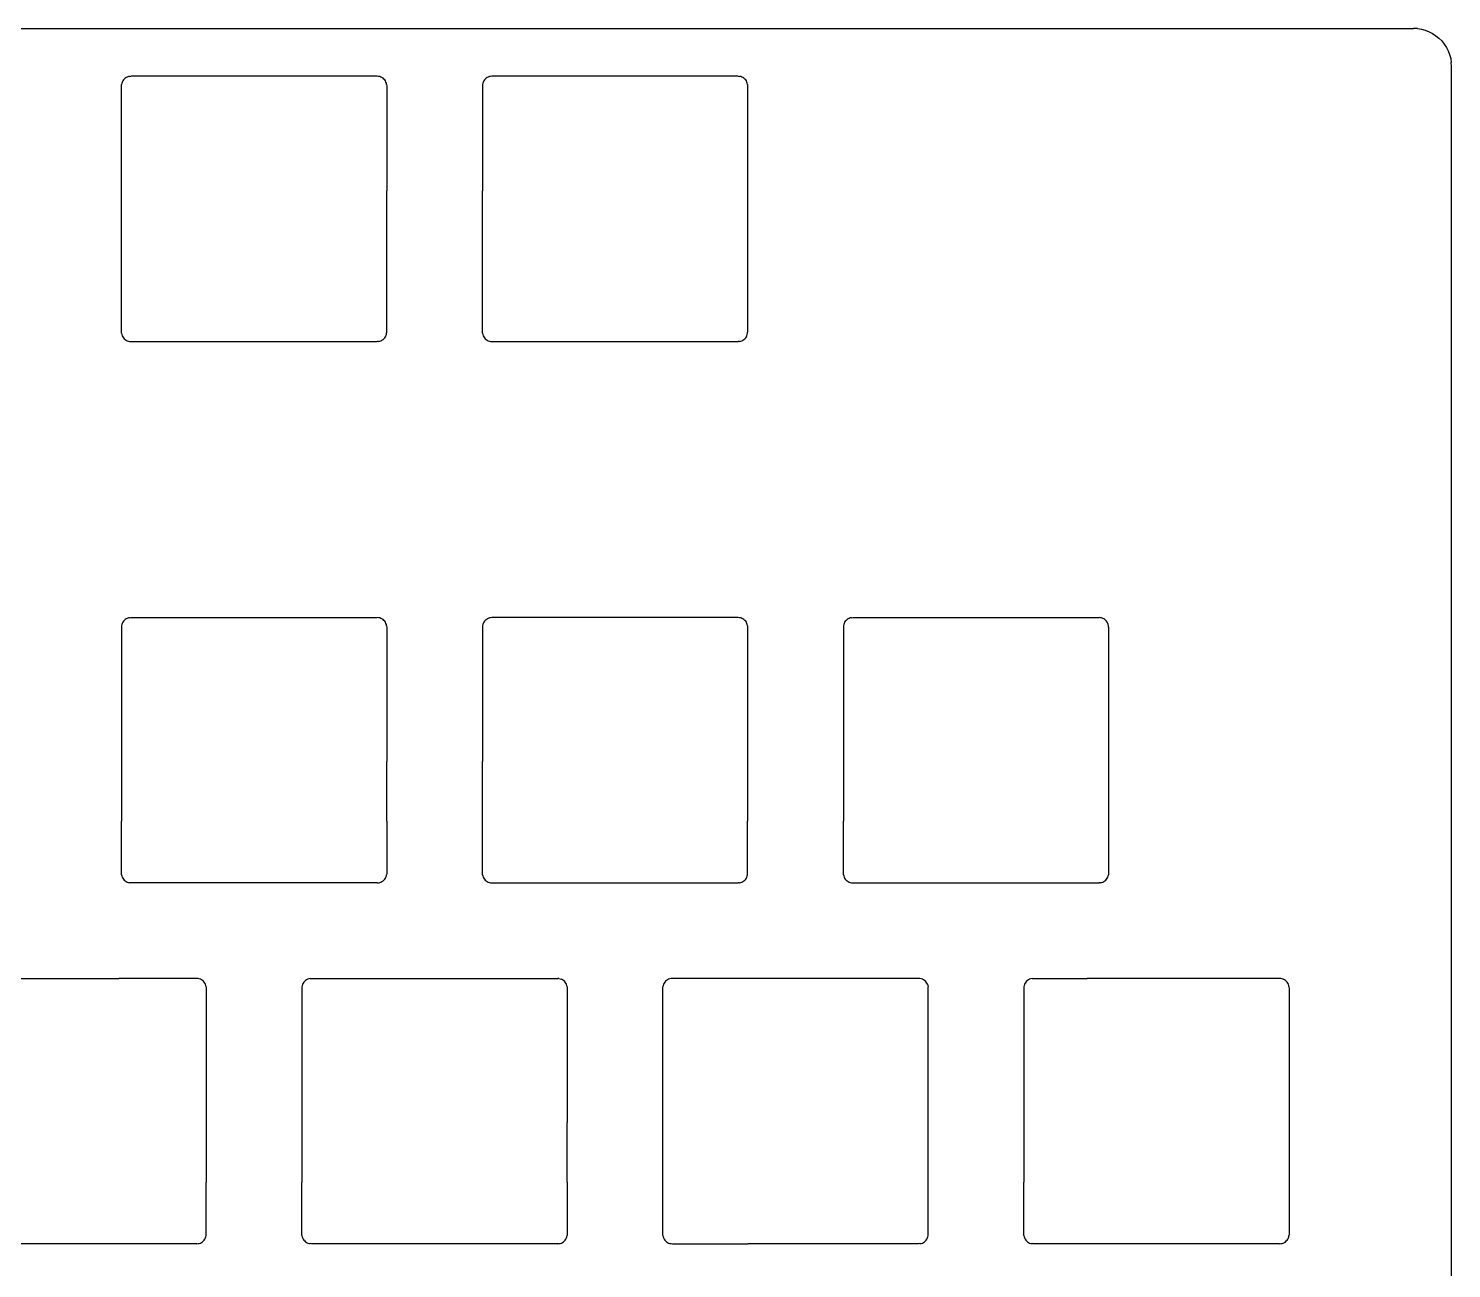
# Model space of a CAD drawing. Extents: x -4 to 149, y -131 to 8.
# Drawn here: x 73.8 to 148.9, y -65.5 to 0 of the extents above; entities that cross this region are included whole.
import ezdxf

# ---------------------------------------------------------------- set-up
doc = ezdxf.new("R2010")
doc.units = 0

msp = doc.modelspace()

# ---------------------------------------------------------------- linework, layer by layer
for p, q in [((64.514, 0, 0), (75.396, 0, 0)), ((75.396, 0, 0), (93.414, 0, 0)), ((93.414, 0, 0), (133.924, 0, 0)), ((133.924, 0, 0), (146.922, 0, 0)), ((147.131, -0.011, 0), (146.922, 0, 0)), ((147.131, -0.011, 0), (147.338, -0.044, 0)), ((147.338, -0.044, 0), (147.54, -0.098, 0)), ((147.54, -0.098, 0), (147.735, -0.173, 0)), ((147.735, -0.173, 0), (147.922, -0.268, 0)), ((147.922, -0.268, 0), (148.098, -0.382, 0)), ((148.098, -0.382, 0), (148.26, -0.514, 0)), ((148.26, -0.514, 0), (148.408, -0.662, 0)), ((148.408, -0.662, 0), (148.54, -0.824, 0)), ((148.54, -0.824, 0), (148.654, -1, 0)), ((148.654, -1, 0), (148.749, -1.187, 0)), ((148.749, -1.187, 0), (148.824, -1.382, 0)), ((148.824, -1.382, 0), (148.878, -1.584, 0)), ((148.878, -1.584, 0), (148.911, -1.791, 0)), ((148.922, -2, 0), (148.911, -1.791, 0)), ((148.924, -85.588, 0), (148.922, -2, 0)), ((78.725, -3.025, 0), (78.73, -2.957, 0)), ((78.743, -2.892, 0), (78.73, -2.957, 0)), ((78.764, -2.83, 0), (78.743, -2.892, 0)), ((78.793, -2.773, 0), (78.764, -2.83, 0)), ((78.829, -2.719, 0), (78.793, -2.773, 0)), ((78.871, -2.671, 0), (78.829, -2.719, 0)), ((78.919, -2.629, 0), (78.871, -2.671, 0)), ((78.973, -2.593, 0), (78.919, -2.629, 0)), ((79.03, -2.564, 0), (78.973, -2.593, 0)), ((79.092, -2.543, 0), (79.03, -2.564, 0)), ((79.157, -2.53, 0), (79.092, -2.543, 0)), ((79.157, -2.53, 0), (79.225, -2.525, 0)), ((92.225, -2.525, 0), (79.225, -2.525, 0)), ((92.293, -2.53, 0), (92.225, -2.525, 0)), ((92.358, -2.543, 0), (92.293, -2.53, 0)), ((92.42, -2.564, 0), (92.358, -2.543, 0)), ((92.477, -2.593, 0), (92.42, -2.564, 0)), ((92.531, -2.629, 0), (92.477, -2.593, 0)), ((92.579, -2.671, 0), (92.531, -2.629, 0)), ((92.621, -2.719, 0), (92.579, -2.671, 0)), ((92.657, -2.773, 0), (92.621, -2.719, 0)), ((92.686, -2.83, 0), (92.657, -2.773, 0)), ((92.707, -2.892, 0), (92.686, -2.83, 0)), ((92.72, -2.957, 0), (92.707, -2.892, 0)), ((92.72, -2.957, 0), (92.725, -3.025, 0)), ((97.78, -2.957, 0), (97.775, -3.025, 0)), ((97.793, -2.892, 0), (97.78, -2.957, 0)), ((97.814, -2.83, 0), (97.793, -2.892, 0)), ((97.843, -2.773, 0), (97.814, -2.83, 0)), ((97.879, -2.719, 0), (97.843, -2.773, 0)), ((97.921, -2.671, 0), (97.879, -2.719, 0)), ((97.969, -2.629, 0), (97.921, -2.671, 0)), ((98.023, -2.593, 0), (97.969, -2.629, 0)), ((98.08, -2.564, 0), (98.023, -2.593, 0)), ((98.142, -2.543, 0), (98.08, -2.564, 0)), ((98.207, -2.53, 0), (98.142, -2.543, 0)), ((98.275, -2.525, 0), (98.207, -2.53, 0)), ((111.275, -2.525, 0), (98.275, -2.525, 0)), ((111.275, -2.525, 0), (111.343, -2.53, 0)), ((111.408, -2.543, 0), (111.343, -2.53, 0)), ((111.47, -2.564, 0), (111.408, -2.543, 0)), ((111.527, -2.593, 0), (111.47, -2.564, 0)), ((111.581, -2.629, 0), (111.527, -2.593, 0)), ((111.629, -2.671, 0), (111.581, -2.629, 0)), ((111.671, -2.719, 0), (111.629, -2.671, 0)), ((111.707, -2.773, 0), (111.671, -2.719, 0)), ((111.736, -2.83, 0), (111.707, -2.773, 0)), ((111.757, -2.892, 0), (111.736, -2.83, 0)), ((111.77, -2.957, 0), (111.757, -2.892, 0)), ((111.77, -2.957, 0), (111.775, -3.025, 0)), ((78.725, -13.178, 0), (78.725, -3.025, 0)), ((92.725, -3.025, 0), (92.725, -8.564, 0)), ((97.775, -3.025, 0), (97.775, -8.564, 0)), ((111.775, -3.025, 0), (111.775, -16.025, 0)), ((92.725, -11.028, 0), (92.725, -8.564, 0)), ((97.775, -11.028, 0), (97.775, -8.564, 0)), ((92.725, -13.178, 0), (92.725, -11.028, 0)), ((97.775, -13.178, 0), (97.775, -11.028, 0)), ((78.725, -16.025, 0), (78.725, -13.178, 0)), ((92.725, -16.025, 0), (92.725, -13.178, 0)), ((97.775, -16.025, 0), (97.775, -13.178, 0)), ((78.73, -16.093, 0), (78.725, -16.025, 0)), ((78.73, -16.093, 0), (78.743, -16.158, 0)), ((78.743, -16.158, 0), (78.764, -16.22, 0)), ((78.764, -16.22, 0), (78.793, -16.277, 0)), ((78.793, -16.277, 0), (78.829, -16.331, 0)), ((78.829, -16.331, 0), (78.871, -16.379, 0)), ((78.871, -16.379, 0), (78.919, -16.421, 0)), ((78.919, -16.421, 0), (78.973, -16.457, 0)), ((78.973, -16.457, 0), (79.03, -16.486, 0)), ((79.03, -16.486, 0), (79.092, -16.507, 0)), ((79.092, -16.507, 0), (79.157, -16.52, 0)), ((79.157, -16.52, 0), (79.225, -16.525, 0)), ((92.293, -16.52, 0), (92.225, -16.525, 0)), ((92.293, -16.52, 0), (92.358, -16.507, 0)), ((92.358, -16.507, 0), (92.42, -16.486, 0)), ((92.42, -16.486, 0), (92.477, -16.457, 0)), ((92.477, -16.457, 0), (92.531, -16.421, 0)), ((92.531, -16.421, 0), (92.579, -16.379, 0)), ((92.579, -16.379, 0), (92.621, -16.331, 0)), ((92.621, -16.331, 0), (92.657, -16.277, 0)), ((92.657, -16.277, 0), (92.686, -16.22, 0)), ((92.686, -16.22, 0), (92.707, -16.158, 0)), ((92.707, -16.158, 0), (92.72, -16.093, 0)), ((92.72, -16.093, 0), (92.725, -16.025, 0)), ((97.78, -16.093, 0), (97.775, -16.025, 0)), ((97.78, -16.093, 0), (97.793, -16.158, 0)), ((97.793, -16.158, 0), (97.814, -16.22, 0)), ((97.814, -16.22, 0), (97.843, -16.277, 0)), ((97.843, -16.277, 0), (97.879, -16.331, 0)), ((97.879, -16.331, 0), (97.921, -16.379, 0)), ((97.921, -16.379, 0), (97.969, -16.421, 0)), ((97.969, -16.421, 0), (98.023, -16.457, 0)), ((98.023, -16.457, 0), (98.08, -16.486, 0)), ((98.08, -16.486, 0), (98.142, -16.507, 0)), ((98.142, -16.507, 0), (98.207, -16.52, 0)), ((98.207, -16.52, 0), (98.275, -16.525, 0)), ((111.343, -16.52, 0), (111.275, -16.525, 0)), ((111.343, -16.52, 0), (111.408, -16.507, 0)), ((111.408, -16.507, 0), (111.47, -16.486, 0)), ((111.47, -16.486, 0), (111.527, -16.457, 0)), ((111.527, -16.457, 0), (111.581, -16.421, 0)), ((111.581, -16.421, 0), (111.629, -16.379, 0)), ((111.629, -16.379, 0), (111.671, -16.331, 0)), ((111.671, -16.331, 0), (111.707, -16.277, 0)), ((111.707, -16.277, 0), (111.736, -16.22, 0)), ((111.736, -16.22, 0), (111.757, -16.158, 0)), ((111.757, -16.158, 0), (111.77, -16.093, 0)), ((111.77, -16.093, 0), (111.775, -16.025, 0)), ((79.225, -16.525, 0), (92.225, -16.525, 0)), ((98.275, -16.525, 0), (111.275, -16.525, 0)), ((78.73, -31.532, 0), (78.725, -31.6, 0)), ((78.743, -31.467, 0), (78.73, -31.532, 0)), ((78.764, -31.405, 0), (78.743, -31.467, 0)), ((78.793, -31.348, 0), (78.764, -31.405, 0)), ((78.829, -31.294, 0), (78.793, -31.348, 0)), ((78.871, -31.246, 0), (78.829, -31.294, 0)), ((78.919, -31.204, 0), (78.871, -31.246, 0)), ((78.973, -31.168, 0), (78.919, -31.204, 0)), ((79.03, -31.139, 0), (78.973, -31.168, 0)), ((79.092, -31.118, 0), (79.03, -31.139, 0)), ((79.157, -31.105, 0), (79.092, -31.118, 0)), ((79.157, -31.105, 0), (79.225, -31.1, 0)), ((79.225, -31.1, 0), (92.225, -31.1, 0)), ((92.293, -31.105, 0), (92.225, -31.1, 0)), ((92.358, -31.118, 0), (92.293, -31.105, 0)), ((92.42, -31.139, 0), (92.358, -31.118, 0)), ((92.477, -31.168, 0), (92.42, -31.139, 0)), ((92.531, -31.204, 0), (92.477, -31.168, 0)), ((92.579, -31.246, 0), (92.531, -31.204, 0)), ((92.621, -31.294, 0), (92.579, -31.246, 0)), ((92.657, -31.348, 0), (92.621, -31.294, 0)), ((92.686, -31.405, 0), (92.657, -31.348, 0)), ((92.707, -31.467, 0), (92.686, -31.405, 0)), ((92.72, -31.532, 0), (92.707, -31.467, 0)), ((92.72, -31.532, 0), (92.725, -31.6, 0)), ((97.78, -31.532, 0), (97.775, -31.6, 0)), ((97.793, -31.467, 0), (97.78, -31.532, 0)), ((97.814, -31.405, 0), (97.793, -31.467, 0)), ((97.843, -31.348, 0), (97.814, -31.405, 0)), ((97.879, -31.294, 0), (97.843, -31.348, 0)), ((97.921, -31.246, 0), (97.879, -31.294, 0)), ((97.921, -31.246, 0), (97.969, -31.204, 0)), ((97.969, -31.204, 0), (98.023, -31.168, 0)), ((98.08, -31.139, 0), (98.023, -31.168, 0)), ((98.142, -31.118, 0), (98.08, -31.139, 0)), ((98.207, -31.105, 0), (98.142, -31.118, 0)), ((98.275, -31.1, 0), (98.207, -31.105, 0)), ((111.275, -31.1, 0), (98.275, -31.1, 0)), ((111.343, -31.105, 0), (111.275, -31.1, 0)), ((111.408, -31.118, 0), (111.343, -31.105, 0)), ((111.47, -31.139, 0), (111.408, -31.118, 0)), ((111.527, -31.168, 0), (111.47, -31.139, 0)), ((111.581, -31.204, 0), (111.527, -31.168, 0)), ((111.629, -31.246, 0), (111.581, -31.204, 0)), ((111.671, -31.294, 0), (111.629, -31.246, 0)), ((111.707, -31.348, 0), (111.671, -31.294, 0)), ((111.736, -31.405, 0), (111.707, -31.348, 0)), ((111.757, -31.467, 0), (111.736, -31.405, 0)), ((111.77, -31.532, 0), (111.757, -31.467, 0)), ((111.77, -31.532, 0), (111.775, -31.6, 0)), ((116.83, -31.532, 0), (116.825, -31.6, 0)), ((116.843, -31.467, 0), (116.83, -31.532, 0)), ((116.864, -31.405, 0), (116.843, -31.467, 0)), ((116.893, -31.348, 0), (116.864, -31.405, 0)), ((116.929, -31.294, 0), (116.893, -31.348, 0)), ((116.971, -31.246, 0), (116.929, -31.294, 0)), ((117.019, -31.204, 0), (116.971, -31.246, 0)), ((117.073, -31.168, 0), (117.019, -31.204, 0)), ((117.13, -31.139, 0), (117.073, -31.168, 0)), ((117.192, -31.118, 0), (117.13, -31.139, 0)), ((117.257, -31.105, 0), (117.192, -31.118, 0)), ((117.257, -31.105, 0), (117.325, -31.1, 0)), ((117.325, -31.1, 0), (130.325, -31.1, 0)), ((130.393, -31.105, 0), (130.325, -31.1, 0)), ((130.458, -31.118, 0), (130.393, -31.105, 0)), ((130.52, -31.139, 0), (130.458, -31.118, 0)), ((130.577, -31.168, 0), (130.52, -31.139, 0)), ((130.631, -31.204, 0), (130.577, -31.168, 0)), ((130.679, -31.246, 0), (130.631, -31.204, 0)), ((130.721, -31.294, 0), (130.679, -31.246, 0)), ((130.757, -31.348, 0), (130.721, -31.294, 0)), ((130.786, -31.405, 0), (130.757, -31.348, 0)), ((130.807, -31.467, 0), (130.786, -31.405, 0)), ((130.82, -31.532, 0), (130.807, -31.467, 0)), ((130.825, -31.6, 0), (130.82, -31.532, 0)), ((78.725, -31.6, 0), (78.725, -41.847, 0)), ((92.725, -31.6, 0), (92.725, -38.693, 0)), ((97.775, -31.6, 0), (97.775, -38.693, 0)), ((111.775, -31.6, 0), (111.775, -41.847, 0)), ((116.825, -31.6, 0), (116.825, -41.847, 0)), ((130.825, -31.6, 0), (130.825, -44.6, 0)), ((92.725, -41.847, 0), (92.725, -38.693, 0)), ((97.775, -41.847, 0), (97.775, -38.693, 0)), ((78.725, -43.753, 0), (78.725, -41.847, 0)), ((92.725, -41.847, 0), (92.725, -44.6, 0)), ((97.775, -44.6, 0), (97.775, -41.847, 0)), ((111.775, -43.753, 0), (111.775, -41.847, 0)), ((116.825, -43.753, 0), (116.825, -41.847, 0)), ((78.725, -44.6, 0), (78.725, -43.753, 0)), ((111.775, -44.6, 0), (111.775, -43.753, 0)), ((116.825, -44.6, 0), (116.825, -43.753, 0)), ((78.73, -44.668, 0), (78.725, -44.6, 0)), ((78.73, -44.668, 0), (78.743, -44.733, 0)), ((78.743, -44.733, 0), (78.764, -44.795, 0)), ((78.764, -44.795, 0), (78.793, -44.852, 0)), ((78.793, -44.852, 0), (78.829, -44.906, 0)), ((78.829, -44.906, 0), (78.871, -44.954, 0)), ((78.871, -44.954, 0), (78.919, -44.996, 0)), ((78.919, -44.996, 0), (78.973, -45.032, 0)), ((78.973, -45.032, 0), (79.03, -45.061, 0)), ((79.03, -45.061, 0), (79.092, -45.082, 0)), ((92.358, -45.082, 0), (92.42, -45.061, 0)), ((92.42, -45.061, 0), (92.477, -45.032, 0)), ((92.477, -45.032, 0), (92.531, -44.996, 0)), ((92.531, -44.996, 0), (92.579, -44.954, 0)), ((92.579, -44.954, 0), (92.621, -44.906, 0)), ((92.621, -44.906, 0), (92.657, -44.852, 0)), ((92.657, -44.852, 0), (92.686, -44.795, 0)), ((92.686, -44.795, 0), (92.707, -44.733, 0)), ((92.707, -44.733, 0), (92.72, -44.668, 0)), ((92.725, -44.6, 0), (92.72, -44.668, 0)), ((97.78, -44.668, 0), (97.775, -44.6, 0)), ((97.78, -44.668, 0), (97.793, -44.733, 0)), ((97.793, -44.733, 0), (97.814, -44.795, 0)), ((97.814, -44.795, 0), (97.843, -44.852, 0)), ((97.843, -44.852, 0), (97.879, -44.906, 0)), ((97.879, -44.906, 0), (97.921, -44.954, 0)), ((97.921, -44.954, 0), (97.969, -44.996, 0)), ((97.969, -44.996, 0), (98.023, -45.032, 0)), ((98.023, -45.032, 0), (98.08, -45.061, 0)), ((98.08, -45.061, 0), (98.142, -45.082, 0)), ((111.408, -45.082, 0), (111.47, -45.061, 0)), ((111.47, -45.061, 0), (111.527, -45.032, 0)), ((111.527, -45.032, 0), (111.581, -44.996, 0)), ((111.581, -44.996, 0), (111.629, -44.954, 0)), ((111.629, -44.954, 0), (111.671, -44.906, 0)), ((111.671, -44.906, 0), (111.707, -44.852, 0)), ((111.707, -44.852, 0), (111.736, -44.795, 0)), ((111.736, -44.795, 0), (111.757, -44.733, 0)), ((111.757, -44.733, 0), (111.77, -44.668, 0)), ((111.77, -44.668, 0), (111.775, -44.6, 0)), ((116.83, -44.668, 0), (116.825, -44.6, 0)), ((116.83, -44.668, 0), (116.843, -44.733, 0)), ((116.843, -44.733, 0), (116.864, -44.795, 0)), ((116.864, -44.795, 0), (116.893, -44.852, 0)), ((116.893, -44.852, 0), (116.929, -44.906, 0)), ((116.929, -44.906, 0), (116.971, -44.954, 0)), ((116.971, -44.954, 0), (117.019, -44.996, 0)), ((117.019, -44.996, 0), (117.073, -45.032, 0)), ((117.073, -45.032, 0), (117.13, -45.061, 0)), ((117.13, -45.061, 0), (117.192, -45.082, 0)), ((130.458, -45.082, 0), (130.52, -45.061, 0)), ((130.52, -45.061, 0), (130.577, -45.032, 0)), ((130.577, -45.032, 0), (130.631, -44.996, 0)), ((130.631, -44.996, 0), (130.679, -44.954, 0)), ((130.679, -44.954, 0), (130.721, -44.906, 0)), ((130.721, -44.906, 0), (130.757, -44.852, 0)), ((130.757, -44.852, 0), (130.786, -44.795, 0)), ((130.786, -44.795, 0), (130.807, -44.733, 0)), ((130.807, -44.733, 0), (130.82, -44.668, 0)), ((130.825, -44.6, 0), (130.82, -44.668, 0)), ((79.092, -45.082, 0), (79.157, -45.095, 0)), ((79.225, -45.1, 0), (79.157, -45.095, 0)), ((92.225, -45.1, 0), (79.225, -45.1, 0)), ((92.225, -45.1, 0), (92.293, -45.095, 0)), ((92.293, -45.095, 0), (92.358, -45.082, 0)), ((98.142, -45.082, 0), (98.207, -45.095, 0)), ((98.207, -45.095, 0), (98.275, -45.1, 0)), ((98.275, -45.1, 0), (111.275, -45.1, 0)), ((111.343, -45.095, 0), (111.275, -45.1, 0)), ((111.343, -45.095, 0), (111.408, -45.082, 0)), ((117.192, -45.082, 0), (117.257, -45.095, 0)), ((117.257, -45.095, 0), (117.325, -45.1, 0)), ((117.325, -45.1, 0), (130.325, -45.1, 0)), ((130.393, -45.095, 0), (130.325, -45.1, 0)), ((130.393, -45.095, 0), (130.458, -45.082, 0)), ((69.7, -50.15, 0), (78.592, -50.15, 0)), ((82.7, -50.15, 0), (78.592, -50.15, 0)), ((82.768, -50.155, 0), (82.7, -50.15, 0)), ((82.833, -50.168, 0), (82.768, -50.155, 0)), ((82.895, -50.189, 0), (82.833, -50.168, 0)), ((82.952, -50.218, 0), (82.895, -50.189, 0)), ((83.006, -50.254, 0), (82.952, -50.218, 0)), ((83.054, -50.296, 0), (83.006, -50.254, 0)), ((83.096, -50.344, 0), (83.054, -50.296, 0)), ((88.396, -50.296, 0), (88.354, -50.344, 0)), ((88.444, -50.254, 0), (88.396, -50.296, 0)), ((88.498, -50.218, 0), (88.444, -50.254, 0)), ((88.555, -50.189, 0), (88.498, -50.218, 0)), ((88.617, -50.168, 0), (88.555, -50.189, 0)), ((88.682, -50.155, 0), (88.617, -50.168, 0)), ((88.682, -50.155, 0), (88.75, -50.15, 0)), ((88.75, -50.15, 0), (101.75, -50.15, 0)), ((101.818, -50.155, 0), (101.75, -50.15, 0)), ((101.818, -50.155, 0), (101.883, -50.168, 0)), ((101.883, -50.168, 0), (101.945, -50.189, 0)), ((102.002, -50.218, 0), (101.945, -50.189, 0)), ((102.056, -50.254, 0), (102.002, -50.218, 0)), ((102.104, -50.296, 0), (102.056, -50.254, 0)), ((102.146, -50.344, 0), (102.104, -50.296, 0)), ((107.446, -50.296, 0), (107.404, -50.344, 0)), ((107.494, -50.254, 0), (107.446, -50.296, 0)), ((107.548, -50.218, 0), (107.494, -50.254, 0)), ((107.605, -50.189, 0), (107.548, -50.218, 0)), ((107.667, -50.168, 0), (107.605, -50.189, 0)), ((107.732, -50.155, 0), (107.667, -50.168, 0)), ((107.8, -50.15, 0), (107.732, -50.155, 0)), ((120.8, -50.15, 0), (107.8, -50.15, 0)), ((120.868, -50.155, 0), (120.8, -50.15, 0)), ((120.933, -50.168, 0), (120.868, -50.155, 0)), ((120.995, -50.189, 0), (120.933, -50.168, 0)), ((121.052, -50.218, 0), (120.995, -50.189, 0)), ((121.106, -50.254, 0), (121.052, -50.218, 0)), ((121.154, -50.296, 0), (121.106, -50.254, 0)), ((121.196, -50.344, 0), (121.154, -50.296, 0)), ((126.496, -50.296, 0), (126.454, -50.344, 0)), ((126.544, -50.254, 0), (126.496, -50.296, 0)), ((126.598, -50.218, 0), (126.544, -50.254, 0)), ((126.655, -50.189, 0), (126.598, -50.218, 0)), ((126.717, -50.168, 0), (126.655, -50.189, 0)), ((126.782, -50.155, 0), (126.717, -50.168, 0)), ((126.782, -50.155, 0), (126.85, -50.15, 0)), ((126.85, -50.15, 0), (129.697, -50.15, 0)), ((139.85, -50.15, 0), (129.697, -50.15, 0)), ((139.918, -50.155, 0), (139.85, -50.15, 0)), ((139.983, -50.168, 0), (139.918, -50.155, 0)), ((140.045, -50.189, 0), (139.983, -50.168, 0)), ((140.102, -50.218, 0), (140.045, -50.189, 0)), ((140.156, -50.254, 0), (140.102, -50.218, 0)), ((140.204, -50.296, 0), (140.156, -50.254, 0)), ((140.246, -50.344, 0), (140.204, -50.296, 0)), ((83.132, -50.398, 0), (83.096, -50.344, 0)), ((83.161, -50.455, 0), (83.132, -50.398, 0)), ((83.182, -50.517, 0), (83.161, -50.455, 0)), ((83.195, -50.582, 0), (83.182, -50.517, 0)), ((83.195, -50.582, 0), (83.2, -50.65, 0)), ((83.2, -50.65, 0), (83.2, -60.897, 0)), ((88.255, -50.582, 0), (88.25, -50.65, 0)), ((88.25, -50.65, 0), (88.25, -60.897, 0)), ((88.268, -50.517, 0), (88.255, -50.582, 0)), ((88.289, -50.455, 0), (88.268, -50.517, 0)), ((88.318, -50.398, 0), (88.289, -50.455, 0)), ((88.354, -50.344, 0), (88.318, -50.398, 0)), ((102.182, -50.398, 0), (102.146, -50.344, 0)), ((102.211, -50.455, 0), (102.182, -50.398, 0)), ((102.232, -50.517, 0), (102.211, -50.455, 0)), ((102.245, -50.582, 0), (102.232, -50.517, 0)), ((102.245, -50.582, 0), (102.25, -50.65, 0)), ((102.25, -50.65, 0), (102.25, -57.743, 0)), ((107.3, -50.65, 0), (107.305, -50.582, 0)), ((107.3, -57.743, 0), (107.3, -50.65, 0)), ((107.318, -50.517, 0), (107.305, -50.582, 0)), ((107.339, -50.455, 0), (107.318, -50.517, 0)), ((107.368, -50.398, 0), (107.339, -50.455, 0)), ((107.404, -50.344, 0), (107.368, -50.398, 0)), ((121.232, -50.398, 0), (121.196, -50.344, 0)), ((121.261, -50.455, 0), (121.232, -50.398, 0)), ((121.261, -50.455, 0), (121.282, -50.517, 0)), ((121.282, -50.517, 0), (121.295, -50.582, 0)), ((121.3, -50.65, 0), (121.295, -50.582, 0)), ((121.3, -60.897, 0), (121.3, -50.65, 0)), ((126.355, -50.582, 0), (126.35, -50.65, 0)), ((126.35, -50.65, 0), (126.35, -60.897, 0)), ((126.368, -50.517, 0), (126.355, -50.582, 0)), ((126.389, -50.455, 0), (126.368, -50.517, 0)), ((126.418, -50.398, 0), (126.389, -50.455, 0)), ((126.454, -50.344, 0), (126.418, -50.398, 0)), ((140.282, -50.398, 0), (140.246, -50.344, 0)), ((140.311, -50.455, 0), (140.282, -50.398, 0)), ((140.332, -50.517, 0), (140.311, -50.455, 0)), ((140.345, -50.582, 0), (140.332, -50.517, 0)), ((140.345, -50.582, 0), (140.35, -50.65, 0)), ((140.35, -50.65, 0), (140.35, -63.65, 0)), ((102.25, -60.897, 0), (102.25, -57.743, 0)), ((107.3, -60.897, 0), (107.3, -57.743, 0)), ((83.2, -63.65, 0), (83.2, -60.897, 0)), ((88.25, -63.65, 0), (88.25, -60.897, 0)), ((102.25, -60.897, 0), (102.25, -63.65, 0)), ((107.3, -63.65, 0), (107.3, -60.897, 0)), ((121.3, -62.803, 0), (121.3, -60.897, 0)), ((126.35, -62.803, 0), (126.35, -60.897, 0)), ((121.3, -63.65, 0), (121.3, -62.803, 0)), ((126.35, -63.65, 0), (126.35, -62.803, 0)), ((83.161, -63.845, 0), (83.182, -63.783, 0)), ((83.182, -63.783, 0), (83.195, -63.718, 0)), ((83.195, -63.718, 0), (83.2, -63.65, 0)), ((88.255, -63.718, 0), (88.25, -63.65, 0)), ((88.255, -63.718, 0), (88.268, -63.783, 0)), ((88.268, -63.783, 0), (88.289, -63.845, 0)), ((102.211, -63.845, 0), (102.232, -63.783, 0)), ((102.232, -63.783, 0), (102.245, -63.718, 0)), ((102.25, -63.65, 0), (102.245, -63.718, 0)), ((107.305, -63.718, 0), (107.3, -63.65, 0)), ((107.305, -63.718, 0), (107.318, -63.783, 0)), ((107.318, -63.783, 0), (107.339, -63.845, 0)), ((121.261, -63.845, 0), (121.282, -63.783, 0)), ((121.282, -63.783, 0), (121.295, -63.718, 0)), ((121.295, -63.718, 0), (121.3, -63.65, 0)), ((126.355, -63.718, 0), (126.35, -63.65, 0)), ((126.355, -63.718, 0), (126.368, -63.783, 0)), ((126.368, -63.783, 0), (126.389, -63.845, 0)), ((140.311, -63.845, 0), (140.332, -63.783, 0)), ((140.332, -63.783, 0), (140.345, -63.718, 0)), ((140.35, -63.65, 0), (140.345, -63.718, 0)), ((82.7, -64.15, 0), (69.7, -64.15, 0)), ((82.7, -64.15, 0), (82.768, -64.145, 0)), ((82.768, -64.145, 0), (82.833, -64.132, 0)), ((82.833, -64.132, 0), (82.895, -64.111, 0)), ((82.895, -64.111, 0), (82.952, -64.082, 0)), ((82.952, -64.082, 0), (83.006, -64.046, 0)), ((83.006, -64.046, 0), (83.054, -64.004, 0)), ((83.054, -64.004, 0), (83.096, -63.956, 0)), ((83.096, -63.956, 0), (83.132, -63.902, 0)), ((83.132, -63.902, 0), (83.161, -63.845, 0)), ((88.289, -63.845, 0), (88.318, -63.902, 0)), ((88.318, -63.902, 0), (88.354, -63.956, 0)), ((88.354, -63.956, 0), (88.396, -64.004, 0)), ((88.396, -64.004, 0), (88.444, -64.046, 0)), ((88.444, -64.046, 0), (88.498, -64.082, 0)), ((88.498, -64.082, 0), (88.555, -64.111, 0)), ((88.555, -64.111, 0), (88.617, -64.132, 0)), ((88.617, -64.132, 0), (88.682, -64.145, 0)), ((88.75, -64.15, 0), (88.682, -64.145, 0)), ((101.75, -64.15, 0), (88.75, -64.15, 0)), ((101.75, -64.15, 0), (101.818, -64.145, 0)), ((101.818, -64.145, 0), (101.883, -64.132, 0)), ((101.883, -64.132, 0), (101.945, -64.111, 0)), ((101.945, -64.111, 0), (102.002, -64.082, 0)), ((102.002, -64.082, 0), (102.056, -64.046, 0)), ((102.056, -64.046, 0), (102.104, -64.004, 0)), ((102.104, -64.004, 0), (102.146, -63.956, 0)), ((102.146, -63.956, 0), (102.182, -63.902, 0)), ((102.182, -63.902, 0), (102.211, -63.845, 0)), ((107.339, -63.845, 0), (107.368, -63.902, 0)), ((107.368, -63.902, 0), (107.404, -63.956, 0)), ((107.404, -63.956, 0), (107.446, -64.004, 0)), ((107.446, -64.004, 0), (107.494, -64.046, 0)), ((107.494, -64.046, 0), (107.548, -64.082, 0)), ((107.548, -64.082, 0), (107.605, -64.111, 0)), ((107.605, -64.111, 0), (107.667, -64.132, 0)), ((107.667, -64.132, 0), (107.732, -64.145, 0)), ((107.732, -64.145, 0), (107.8, -64.15, 0)), ((107.8, -64.15, 0), (111.802, -64.15, 0)), ((120.8, -64.15, 0), (111.802, -64.15, 0)), ((120.868, -64.145, 0), (120.8, -64.15, 0)), ((120.868, -64.145, 0), (120.933, -64.132, 0)), ((120.933, -64.132, 0), (120.995, -64.111, 0)), ((120.995, -64.111, 0), (121.052, -64.082, 0)), ((121.052, -64.082, 0), (121.106, -64.046, 0)), ((121.106, -64.046, 0), (121.154, -64.004, 0)), ((121.154, -64.004, 0), (121.196, -63.956, 0)), ((121.196, -63.956, 0), (121.232, -63.902, 0)), ((121.232, -63.902, 0), (121.261, -63.845, 0)), ((126.389, -63.845, 0), (126.418, -63.902, 0)), ((126.418, -63.902, 0), (126.454, -63.956, 0)), ((126.454, -63.956, 0), (126.496, -64.004, 0)), ((126.496, -64.004, 0), (126.544, -64.046, 0)), ((126.544, -64.046, 0), (126.598, -64.082, 0)), ((126.598, -64.082, 0), (126.655, -64.111, 0)), ((126.655, -64.111, 0), (126.717, -64.132, 0)), ((126.717, -64.132, 0), (126.782, -64.145, 0)), ((126.85, -64.15, 0), (126.782, -64.145, 0)), ((139.85, -64.15, 0), (126.85, -64.15, 0)), ((139.85, -64.15, 0), (139.918, -64.145, 0)), ((139.918, -64.145, 0), (139.983, -64.132, 0)), ((139.983, -64.132, 0), (140.045, -64.111, 0)), ((140.045, -64.111, 0), (140.102, -64.082, 0)), ((140.102, -64.082, 0), (140.156, -64.046, 0)), ((140.156, -64.046, 0), (140.204, -64.004, 0)), ((140.204, -64.004, 0), (140.246, -63.956, 0)), ((140.246, -63.956, 0), (140.282, -63.902, 0)), ((140.282, -63.902, 0), (140.311, -63.845, 0))]:
    msp.add_line(p, q)

doc.saveas('drawing.dxf')
